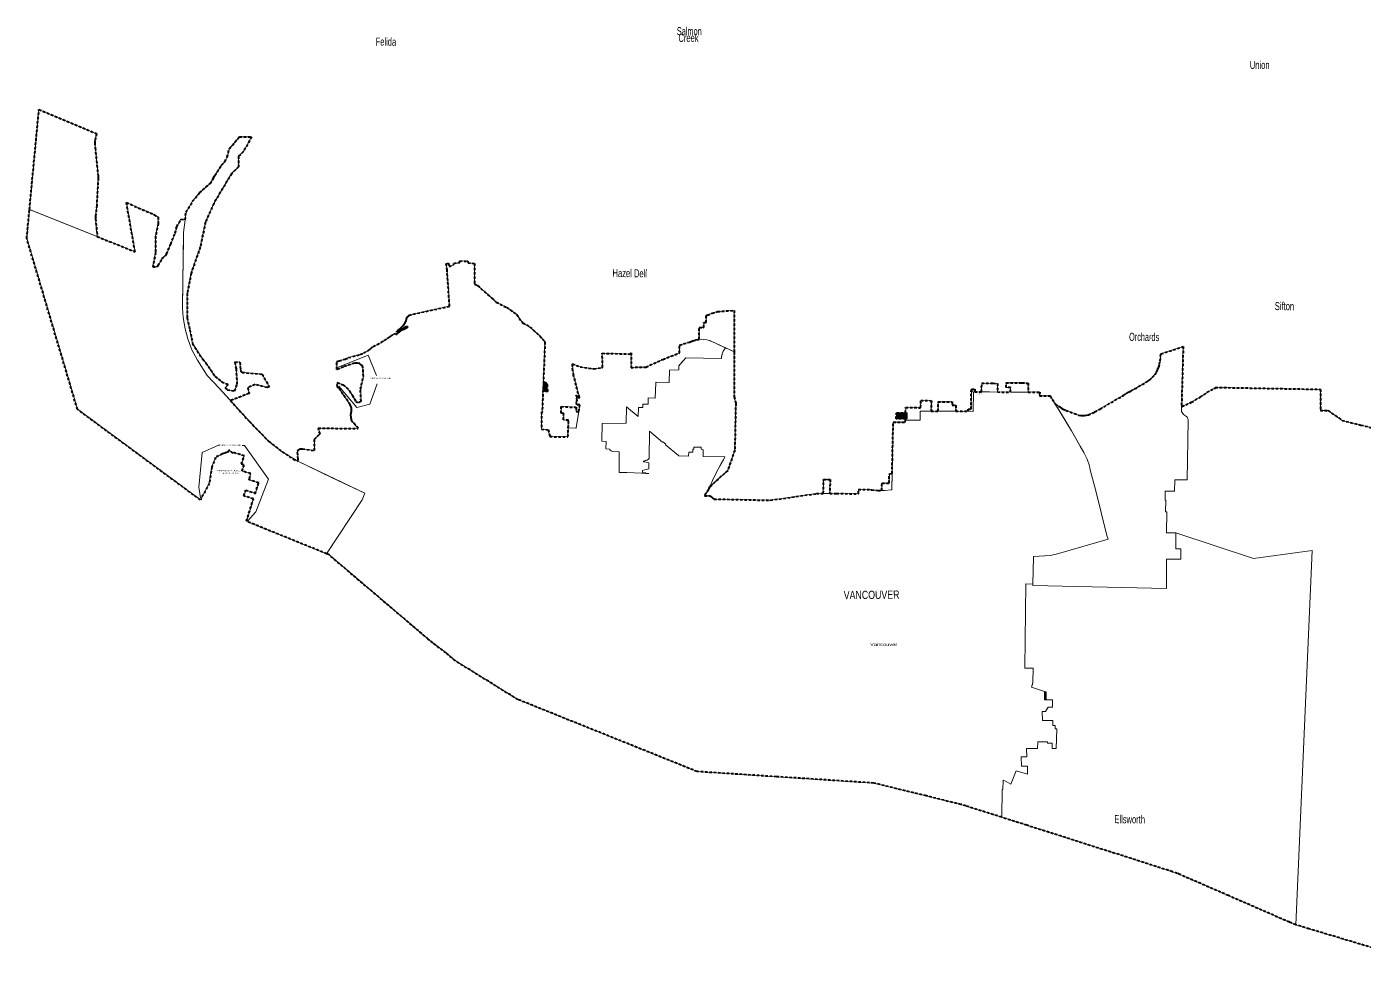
# Model space of a CAD drawing. Header units: feet. Extents: x -903180 to 1023491, y -707744 to 564635.
# Drawn here: x -453878 to -387027, y -697486 to -650831 of the extents above; entities that cross this region are included whole.
import ezdxf

# ---------------------------------------------------------------- set-up
doc = ezdxf.new("R2010")
doc.units = ezdxf.units.FT
doc.header["$LTSCALE"] = 80
doc.linetypes.add('SHORT_DASHED', pattern=[2.7, 1.5, -1.2])
for name, color, linetype, lineweight in [('1', 7, 'Continuous', 13), ('13', 7, 'SHORT_DASHED', 40), ('58', 7, 'Continuous', 13)]:
    doc.layers.add(name, color=color, linetype=linetype, lineweight=lineweight)
for name, color, linetype in [('14', 7, 'Continuous'), ('16', 7, 'Continuous'), ('36', 7, 'Continuous')]:
    doc.layers.add(name, color=color, linetype=linetype)

msp = doc.modelspace()

# ---------------------------------------------------------------- hatches: boundary and pattern name
at = {"layer": '58'}
for points in [[(-428061.88, -668613.01), (-428077.16, -668973.28), (-427996.4, -668978.46), (-427996.21, -669054.49), (-427836.5, -669056.9), (-427872.59, -668953.27), (-427863.31, -668717.27), (-427935.06, -668611.14)], [(-410413.95, -670124.06), (-409871.26, -670128.61), (-409871.26, -670428.62), (-410417.28, -670424.04)], [(-403016.15, -684474.03), (-403011.31, -684048.23), (-402927.86, -684065.3), (-402931.15, -684474.71)]]:
    msp.add_hatch(color=256, dxfattribs=at).paths.add_polyline_path(points)

# ---------------------------------------------------------------- linework, layer by layer
at = {"layer": '1'}
for points in [[(-436394.4, -668253.08), (-436820.73, -667237.08), (-438350.49, -667864.24)], [(-438287.8, -668792.43), (-437372.45, -669858.61), (-436732.96, -669695.54), (-436369.33, -668679.55)], [(-445200.79, -674381.29), (-445277.79, -673841.95), (-445114.53, -672106.64), (-444294.56, -671749.79), (-444235.33, -671743.86)], [(-442831.57, -675531.08), (-442428.8, -675068.79), (-441793.55, -673435.87), (-442991.49, -671767.57), (-443109.95, -671761.64)]]:
    msp.add_lwpolyline(points, dxfattribs=at)
msp.add_arc((-406543.33, -669012.72), 80.27, 140.88213, 226.49726, dxfattribs=at)
at = {"layer": '13'}
for p, q in [((-436370.55, -666705.39), (-436166.85, -666615.69)), ((-426421.82, -670058.1), (-426291.92, -670061.05)), ((-410417.28, -670424.04), (-410413.95, -670124.06))]:
    msp.add_line(p, q, dxfattribs=at)
for points in [[(-384547.11, -697486.46), (-389788.37, -695913.44), (-390449.64, -695717.76), (-390768.17, -695584.62), (-393812.45, -694257.2), (-396241.22, -693201.31), (-396369.49, -693145.46), (-396608.47, -693060.75), (-403890.59, -690742.29), (-405149.39, -690342.52), (-406939.1, -689771.27), (-407186.22, -689698.94), (-408909.09, -689276.42), (-408929.04, -689271.53), (-411544.86, -688629.75), (-416362.52, -688315.38), (-416382.52, -688315.32), (-416402.52, -688314.02), (-420368.76, -688056.63), (-429328.42, -684455.82), (-432469.8, -682511.77), (-432918.45, -682124.18), (-433585.89, -681620.67), (-433808.88, -681433.49), (-438783.85, -677212.87), (-438889.8, -677169.95), (-442900.48, -675546.15), (-442548.63, -674430.54), (-443025.48, -674280.15), (-442935.24, -673994.04), (-442466.97, -674141.73), (-442474.49, -674165.57), (-442458.28, -674170.68), (-442285.31, -673622.3), (-442753.6, -673474.62), (-442752.97, -673416.09), (-442688.6, -673212), (-442709.58, -673205.37), (-442697.55, -673167.23), (-443117.17, -673034.88), (-443041.08, -672793.59), (-443012.39, -672802.64), (-443038.92, -672729.73), (-443142.86, -672696.94), (-443012.06, -672282.07), (-443548.02, -672112.99), (-443557.64, -672143.5), (-443744.71, -672005.53), (-443761.6, -672006.94), (-443777.07, -672011.86), (-443789.73, -672018.2), (-443799.58, -672028.75), (-443824.86, -672094.51), (-443937.25, -672122.63), (-443985.77, -672148.18), (-444095.6, -672181.41), (-444437.85, -672355.2), (-444629.34, -672834.15), (-444754.39, -673654.41), (-445200.96, -674478.31), (-451345.39, -669950.87), (-453878.25, -661405.09), (-453743.23, -659965.44), (-453267.56, -654968.54), (-450388.68, -656179.17)], [(-450388.68, -656179.17), (-450473.2, -656540.86), (-450477.81, -656630.41), (-450458.67, -656886.24), (-450316.94, -658280.54), (-450309.77, -658403.63), (-450383.59, -659753.99), (-450438.63, -660311.19), (-450439.33, -660425.08), (-450352.66, -661320.71), (-448465.38, -662074.78), (-448895.92, -659619.14), (-447521.17, -660221.41), (-447302.01, -660341.82), (-447308.47, -660671.65), (-447437.73, -661305.42), (-447437.82, -662117.33), (-447579.81, -662827.7), (-447370.38, -662834.8), (-447313.59, -662774.42), (-447118.36, -662426.35), (-446885.86, -662191.93), (-446684.43, -661700.91), (-446460.81, -661150.37), (-446382.72, -660823.61), (-446170.13, -660448.5), (-445964.4, -660481.08), (-445913.61, -660101), (-445589.3, -659553.97), (-445240.43, -659134.63), (-444716.01, -658659.19), (-444546.04, -658397.4), (-444477.66, -658258.69), (-444141.62, -657746.82), (-443977.51, -657578.81), (-443858.34, -657342.42), (-443746.97, -656924.33), (-443250.74, -656330.41), (-442639.6, -656330.15), (-443037.45, -657066.34), (-443302.1, -657305.06), (-443291.93, -657828.07), (-443638.82, -658173.41), (-444532.99, -659663.14), (-444946.93, -660599.89), (-445205.45, -661847.31), (-445661.16, -663144.18), (-445855.49, -664162.05), (-445867.33, -665387.22), (-445726.04, -665977.29), (-445588.89, -666661.99), (-445082.05, -667446.7), (-444920.48, -667628.14)], [(-436166.85, -666615.69), (-435991.93, -666508.58), (-435853.56, -666416.94), (-435800.6, -666379.82), (-435687.72, -666293.59), (-435508.95, -666186.1), (-435454.84, -666156.13), (-435429.74, -666190.71), (-435422.89, -666191.31), (-435377.5, -666195.2), (-435365.88, -666181.34), (-435344.4, -666155.44), (-435332.41, -666146.3), (-435277.02, -666103.7), (-435243.54, -666078.13), (-435188.39, -666023.56), (-435170.56, -666012.77), (-435116.77, -665980.79), (-435034.11, -665941.7), (-434957.28, -665916.18), (-434885.72, -665875.31), (-434829.83, -665841.29), (-434853.68, -665813.88), (-434915.83, -665822.24), (-435035.79, -665879.73), (-435101.31, -665923.38), (-435163.09, -665965.82), (-435231.29, -666018.44), (-435343.15, -666085.2), (-435375.75, -666093.45), (-435378.74, -666064.37), (-435367.98, -666053.09), (-435312.79, -665992.18), (-435251.89, -665939.9), (-435201.46, -665894.63), (-435129.88, -665822.88), (-435067.67, -665754.64), (-435025.37, -665707.64), (-434958.52, -665619.34), (-434944.43, -665586.46), (-434931.04, -665555.77), (-434917.81, -665525.15), (-434907.28, -665500.95), (-434903.89, -665484.07), (-434891.77, -665427.62), (-434881.6, -665397.89), (-434863.63, -665345.18), (-434822.27, -665305.64), (-434776.53, -665261.93), (-434770.95, -665241.31), (-432745.83, -664797.96), (-432870, -663030.98), (-432871.41, -663010.98), (-432871.15, -662990.98), (-432912.55, -662674.9), (-432805.66, -662646.89), (-432769.02, -662819.79), (-432556.5, -662736.73), (-432539.21, -662656.46), (-432238.23, -662609.64), (-432233.89, -662536.5), (-431847.83, -662549.03), (-431827.85, -662549.68), (-431826.51, -662569.68), (-431822.47, -662629.86), (-431505.76, -662661.01), (-431506.29, -663672.76), (-431506.3, -663693.56), (-431488.12, -663701.56), (-431342.45, -663765.67), (-431006.97, -664070.64), (-430628.53, -664396.58), (-430413, -664591.83), (-429890.67, -664860.41), (-429389.49, -665219.71), (-429093.56, -665626.49), (-428725.98, -665839.37), (-428234.23, -666283.78), (-427995.47, -666556.39), (-427975.74, -666578.92), (-427976.44, -666596.39), (-428057.64, -668612.73)], [(-426291.92, -670061.05), (-426235.91, -669744.33), (-426232.83, -669724.29), (-426255.21, -669724.65), (-426378.38, -669726.64), (-426417.02, -669552.76), (-426363.24, -669520.23), (-426410.86, -669240.3), (-426350.04, -669320.85), (-426281.42, -669379.3), (-426276.34, -669380.27), (-426253.36, -669384.65), (-426258.64, -669364.08), (-426526.21, -668322.05), (-426542.85, -668257.21), (-426540.57, -668257.21), (-426583.78, -668019.07), (-426608.29, -667691.74), (-426608.55, -667679.07), (-426220.2, -667823.98), (-425529.67, -667928.72), (-425124.62, -667870.37), (-425104.64, -667867.04), (-425104.8, -667849.58), (-425111.15, -667152.69), (-423741, -667188.26), (-423670.49, -667124.54), (-423672.81, -667870.64), (-423470.12, -667845.69), (-422935.05, -667837.89), (-422087.62, -667454.07), (-421280.37, -667146.07), (-421253.04, -667131.75), (-421251.73, -666743.05), (-420746.49, -666588.19), (-420726.49, -666582.06), (-420706.49, -666570.71), (-420589.02, -666523.92), (-420452.48, -666485.49), (-420312.68, -666461.55), (-420268.81, -666456.73), (-420263.52, -665865.89), (-420028.82, -665866.88), (-420028.76, -665616.88), (-419926.31, -665617.31), (-419914.31, -665243.16), (-419847.71, -665243.16), (-419619.03, -665149.24), (-419345.49, -665069.76), (-419141.64, -665048.13), (-418518.75, -665009.71), (-418513.31, -667084.11), (-418518, -669327.13), (-418440.37, -669652.08), (-418491.11, -671999.74), (-418844.5, -673008.3), (-419745.35, -673830.68), (-419786.95, -673915.18), (-419799.13, -673971.22), (-419991.07, -674252.72), (-420004.86, -674272.94), (-419984.71, -674273.17), (-419778.44, -674275.54), (-419730.35, -674278.11), (-419668.95, -674313.6), (-419568.98, -674406.81), (-419519.65, -674435.4), (-416738.04, -674499.62), (-416727.01, -674501.47), (-416698.04, -674497.27), (-414410.98, -674165.59), (-414064.87, -674157.15), (-414048.28, -673459.78), (-413723.18, -673459.78), (-413739.63, -674150.89), (-413405.67, -674154.26), (-412324.12, -674180.07), (-412304.12, -674180.55), (-412303.97, -674160.71), (-412302.45, -673951.9), (-411686.5, -673968.55), (-411664.52, -673969.14), (-411646.5, -673971.17), (-411326.23, -674007.07), (-411141.03, -674008.64), (-411136.31, -673767.82), (-411120.95, -673644.89), (-410771.65, -673635.01), (-410761.85, -673170.71), (-410629.71, -673166.97), (-410566.21, -670591.87), (-409966.12, -670595.18), (-409964.26, -670495.19), (-409960.12, -670427.65), (-410417.28, -670424.04)], [(-443696.41, -669517.88), (-442745.44, -670563.61), (-441774.91, -671557.9), (-441116.56, -672074.81), (-440545.95, -672446.44), (-440336.6, -672547.8), (-440326.73, -672521.16), (-440316.2, -672435.34), (-440351.83, -672050.12), (-440346.8, -672040.82), (-440333.47, -672020.04), (-440318.04, -672000.77), (-440300.67, -671983.21), (-440281.57, -671967.57), (-440260.94, -671954.01), (-440239.01, -671942.68), (-440216.01, -671933.71), (-440192.2, -671927.19), (-440167.83, -671923.19), (-440143.19, -671921.76), (-440118.53, -671922.92), (-440094.12, -671926.65), (-439498.68, -672015.5), (-439497.7, -671448.16), (-439218.92, -671176.35), (-439299.86, -670918.59), (-439306.27, -670898.17), (-437306.78, -670907.49), (-437578.01, -670589.85), (-437593.04, -670572.25), (-437611.7, -670549.85), (-437626.21, -670528.61), (-437639.23, -670504.49), (-437642.83, -670495.72), (-437650.18, -670477.85), (-437654.75, -670455.72), (-437671.01, -670347.87), (-437676.01, -670236.55), (-437669.36, -670125.32), (-437654.66, -670036.75), (-437651.46, -670017.49), (-437648.97, -669996.75), (-437646.01, -669970.29), (-437645.72, -669926.51), (-437650.01, -669882.95), (-437658.83, -669840.07), (-437672.08, -669798.35), (-437689.62, -669758.25), (-437711.26, -669720.2), (-438269.24, -668911.65), (-438272.2, -668906.27), (-438279.81, -668894.61), (-438288.6, -668883.81), (-438298.47, -668873.98), (-438309.31, -668865.24), (-438321.01, -668857.68), (-438326.45, -668854.93), (-438346.3, -668846.49), (-438347.6, -668826.43), (-438361.47, -668612.49), (-438080.18, -668723.29), (-437896.28, -668863.07), (-437739.55, -669020.07), (-437614.7, -669250.68), (-437416.32, -669578.31), (-437263.68, -669616.51), (-437168.43, -669543.1), (-437168.35, -669539.08), (-437196.63, -668947.51), (-437051.07, -668305.16), (-437079.73, -667832.18), (-437140.7, -667747.77), (-437234.96, -667669.03), (-437357.71, -667640.6), (-437491.91, -667642.97), (-438050.29, -667828.74), (-438358.72, -667958.29), (-438378.73, -667966.69), (-438378.76, -667953.17), (-438379.6, -667567.41), (-438265.46, -667523.97), (-437961.27, -667444.26), (-437789.7, -667369.58), (-437206.81, -667209.45), (-437034.53, -667139.8), (-436801.94, -667014.13), (-436679.19, -666914.31), (-436569.04, -666818.3), (-436370.55, -666705.39)], [(-410413.95, -670124.06), (-409960.12, -670123.59), (-409946.73, -669866.31), (-409199.28, -669869.74), (-409189.32, -669516.78), (-408664.18, -669519.19), (-408679.02, -670045), (-408321.67, -670044.24), (-408321.67, -669575.84), (-407621.67, -669582.19), (-407621.07, -669748.09), (-407445.49, -669749.06), (-407441.65, -670048.09), (-406823.03, -670052.23), (-406821.1, -669938.05), (-406681.1, -669938.99), (-406664.21, -668942.09), (-406494.2, -668943.23), (-406496.49, -669078.22), (-406155.98, -669080.51), (-406143.19, -668645.91), (-405572.11, -668651.87), (-405364, -668656.34), (-405362.42, -669086), (-404702.82, -669096.2), (-404701.48, -668859.06), (-404921.47, -668857.36), (-404920.18, -668628.87), (-404136.2, -668633.36), (-403825.89, -668637.65), (-403827.32, -669090.89), (-403237.74, -669095.57), (-403260.12, -669271.86), (-402722.97, -669276.4), (-402458.01, -669702.66), (-402304.61, -669786.16), (-402270.85, -669816.35), (-402216.96, -669862.79), (-402148.65, -669908.47), (-402074.57, -669946.42), (-401931.58, -670002.78), (-401312.84, -670239.28), (-401190.08, -670262.34), (-401096.63, -670267.41), (-401003.38, -670264.14), (-400905.89, -670249.59), (-400817.15, -670227.74), (-400502.37, -670084.98), (-400235.19, -669946.27), (-399036.2, -669239.73), (-398915.98, -669154), (-398812.01, -669092.56), (-398691.38, -669038.9), (-397842.73, -668552.38), (-397744.2, -668476.89), (-397612.16, -668352.3), (-397498.17, -668219.62), (-397417.57, -668099.39), (-397353.09, -667974.96), (-397295.03, -667838.9), (-397258.64, -667702.33), (-397229.73, -667529.52), (-397188.21, -667186.79), (-396074.11, -666813.89), (-396160.46, -669811.58), (-396144.64, -669808.68), (-395666.97, -669600.6), (-395225.74, -669347.08), (-394879.19, -669110.33), (-394527.82, -668907.86), (-394472.87, -668892.69), (-394471.63, -668855.76), (-389220.38, -668952.96), (-389221.56, -670003), (-388837.45, -670014.65), (-388131.86, -670502.7), (-387192.2, -670738.26), (-386603.13, -670883.18)], [(-444920.48, -667628.14), (-444456.34, -668313.75), (-444135.46, -668580.15), (-443817.27, -668703.08), (-443958.23, -668897.32), (-443853.71, -668975.12), (-443490.78, -669039.06), (-443356.8, -668691.65), (-443399.22, -667921.76), (-443470.88, -667577.96), (-443225.15, -667603.02), (-443189.98, -667996.48), (-443113.43, -668108.91), (-442111.24, -668191.66), (-441754.29, -668827.6), (-441865.21, -668867.85), (-442463.34, -668708.43), (-442834.82, -668873.47), (-442759.37, -669157.9), (-443696.41, -669517.88)], [(-428071.36, -668973.71), (-428116.87, -670087.78), (-428146.47, -670081.23), (-428147.57, -670946.37), (-427810.89, -670973.34), (-427734.66, -671316.09), (-426829.36, -671329.85), (-426811, -670880.82), (-426802.68, -670492.37), (-427053.63, -670483.5), (-427040.34, -670152.63), (-427173.2, -670151.15), (-427162.87, -669817.33), (-426424.77, -669851.3), (-426421.82, -670058.1)], [(-428057.64, -668612.73), (-427935.06, -668611.14), (-427863.31, -668717.27), (-427872.59, -668953.27), (-427836.5, -669056.9), (-427996.21, -669054.49), (-427996.4, -668978.46), (-428071.36, -668973.71)]]:
    msp.add_lwpolyline(points, dxfattribs=at)
at = {"layer": '58'}
for points in [[(-450439.33, -660425.08), (-450352.66, -661320.71), (-453743.23, -659965.44), (-453267.56, -654968.54), (-450388.68, -656179.17), (-450473.2, -656540.86), (-450477.81, -656630.41), (-450316.94, -658280.54), (-450309.77, -658403.63), (-450309.77, -658403.63), (-450383.59, -659753.99), (-450438.63, -660311.19), (-450439.33, -660425.08), (-450439.33, -660425.08)], [(-446037.97, -661120.63), (-445964.4, -660481.08), (-445913.61, -660101), (-445589.3, -659553.97), (-445240.43, -659134.63), (-444716.01, -658659.19), (-444546.04, -658397.4), (-444477.66, -658258.69), (-444141.62, -657746.82), (-443977.51, -657578.81), (-443858.34, -657342.42), (-443746.97, -656924.33), (-443250.74, -656330.41), (-442639.6, -656330.15), (-443037.45, -657066.34), (-443302.1, -657305.06), (-443291.93, -657828.07), (-443638.82, -658173.41), (-443638.82, -658173.41), (-444532.99, -659663.14), (-444946.93, -660599.89), (-445205.45, -661847.31), (-445661.16, -663144.18), (-445855.49, -664162.05), (-445867.33, -665387.22), (-445726.04, -665977.29), (-445588.89, -666661.99), (-445082.05, -667446.7), (-444920.48, -667628.14), (-444456.34, -668313.75), (-444135.46, -668580.15), (-443817.27, -668703.08), (-443958.23, -668897.32), (-443853.71, -668975.12), (-443490.78, -669039.06), (-443356.8, -668691.65), (-443399.22, -667921.76), (-443470.88, -667577.96), (-443225.15, -667603.02), (-443189.98, -667996.48), (-443113.43, -668108.91), (-442111.24, -668191.66), (-441754.29, -668827.6), (-441754.29, -668827.6), (-441865.21, -668867.85), (-442463.34, -668708.43), (-442834.82, -668873.47), (-442759.37, -669157.9), (-443696.41, -669517.88), (-444261.25, -668891.85), (-444868.64, -668253.3), (-445351.74, -667496.3), (-445621.58, -666975.43), (-445831.55, -666436.81), (-445965.21, -665920.92), (-446062.7, -665360.46), (-446089.41, -664898.48)], [(-451345.39, -669950.87), (-453878.25, -661405.09), (-453743.23, -659965.44), (-448465.38, -662074.78), (-448895.92, -659619.14), (-447521.17, -660221.41), (-447302.01, -660341.82), (-447308.47, -660671.65), (-447437.73, -661305.42), (-447437.82, -662117.33), (-447579.81, -662827.7), (-447370.38, -662834.8), (-447313.59, -662774.42), (-447118.36, -662426.35), (-446885.86, -662191.93), (-446460.81, -661150.37), (-446382.72, -660823.61), (-446170.13, -660448.5), (-445964.4, -660481.08), (-446037.97, -661120.63), (-446048.81, -661469.02), (-446072.03, -663473.11), (-446089.41, -664898.48), (-446062.7, -665360.46), (-445965.21, -665920.92), (-445831.55, -666436.81), (-445621.58, -666975.43), (-445351.74, -667496.3), (-444868.64, -668253.3), (-444261.25, -668891.85), (-442745.44, -670563.61), (-441774.91, -671557.9), (-441116.56, -672074.81), (-440336.6, -672547.8), (-436984.2, -674139.01), (-437117.95, -674468.06), (-438889.8, -677169.95), (-442900.48, -675546.15), (-442548.63, -674430.54), (-443025.48, -674280.15), (-442935.24, -673994.04), (-442466.97, -674141.73), (-442475.98, -674164.63), (-442458.28, -674170.68), (-442285.31, -673622.3), (-442753.6, -673474.62), (-442752.97, -673416.09), (-442688.6, -673212), (-442709.58, -673205.37), (-442697.55, -673167.23), (-443117.17, -673034.88), (-443041.08, -672793.59), (-443012.39, -672802.64), (-443038.92, -672729.73), (-443142.86, -672696.94), (-443012.06, -672282.07), (-443548.02, -672112.99), (-443548.02, -672112.99), (-443557.64, -672143.5), (-443744.71, -672005.53), (-443761.6, -672006.94), (-443777.07, -672011.86), (-443789.73, -672018.2), (-443799.58, -672028.75), (-443824.86, -672094.51), (-443937.25, -672122.63), (-443937.25, -672122.63), (-443985.77, -672148.18), (-443985.77, -672148.18), (-444095.6, -672181.41), (-444437.85, -672355.2), (-444629.34, -672834.15), (-444754.39, -673654.41), (-445200.96, -674478.31)], [(-418513.31, -667084.11), (-419663.97, -666545.54), (-419751.58, -666513.42), (-419889.04, -666478.43), (-419889.04, -666478.43), (-420029.4, -666458), (-420171.13, -666452.35), (-420268.81, -666456.73), (-420263.52, -665865.89), (-420028.82, -665866.88), (-420028.76, -665616.88), (-419926.31, -665617.31), (-419914.31, -665243.16), (-419847.71, -665243.16), (-419619.03, -665149.24), (-419345.49, -665069.76), (-419141.64, -665048.13), (-418518.75, -665009.71)], [(-418518, -669327.13), (-418440.37, -669652.08), (-418491.11, -671999.74), (-418844.5, -673008.3), (-419745.35, -673830.68), (-419703.77, -673746.88), (-419685.17, -673706.88), (-419607.17, -673506.8), (-419504.98, -673289.31), (-419327.45, -672940.71), (-419053.32, -672476.56), (-418986.8, -672326.9), (-420076.86, -672306.67), (-420070.31, -671983.02), (-420169.56, -671944.89), (-420167.54, -671844.91), (-420527.48, -671838.23), (-420529.51, -671938.21), (-420589.5, -671937.09), (-420592.73, -672097.06), (-420792.7, -672093.35), (-420796.75, -672293.31), (-421268.7, -672284.55), (-421308.7, -672266.28), (-421952.38, -671720.7), (-421932.98, -671697.81), (-422082.08, -671571.44), (-422101.48, -671594.33), (-422747.65, -671046.64), (-422770.69, -672422.27), (-422772.24, -672422.89), (-422788.81, -672430.59), (-422804.49, -672439.99), (-422818.65, -672451.62), (-422846.08, -672470.64), (-422875.34, -672486.7), (-422906.13, -672499.6), (-422966.67, -672517.45), (-423047.75, -672540.12), (-423049.16, -672573.81), (-422986.84, -672583.3), (-422777.81, -672622.03), (-422782.9, -672919.72), (-422855.62, -672936.26), (-422982.74, -672971.75), (-423094.26, -673016.87), (-423096.63, -673105.28), (-422944.09, -673122.01), (-422924.52, -673152.45), (-422787.71, -673157.6), (-422787.5, -673167.31), (-423889.33, -673115.51), (-424264.85, -673105.8), (-424265.19, -672079.47), (-424600.78, -672062.5), (-424661.22, -672023), (-424728.72, -671977.56), (-424734.1, -671936.55), (-424926.52, -671918.28), (-424918.81, -671555.74), (-425134.24, -671538.68), (-425123.27, -670655.42), (-423951.81, -670644.74), (-423921.36, -670644.47), (-423901.16, -669832.22), (-423318.01, -670314.55), (-423306.08, -669864.85), (-423081.76, -669867.81), (-423082.37, -669690.59), (-422813.97, -669696.15), (-422810.8, -669384.71), (-422463.28, -669391.56), (-422431.26, -668620.22), (-422430.25, -668595.92), (-421788.51, -668614.18), (-421764.54, -668614.86), (-421745.05, -667991.19), (-421285.52, -667983), (-421290.44, -667771.77), (-420931.49, -667383.99), (-419172.58, -667414.97), (-419152.55, -667415.32), (-419150.84, -667335.92), (-419137.63, -667249.28), (-419121.49, -667184.67), (-419089.21, -667100.97), (-419065.73, -667049.57), (-419033.17, -666995.1), (-418988.34, -666934.64), (-418941.89, -666884.05), (-418513.31, -667084.11)], [(-399818.9, -676438.61), (-399888.31, -676252.48), (-400433.48, -674097.69), (-400727.31, -672975.41), (-400766.01, -672781.84), (-400882.68, -672443.2), (-401037.29, -672110.76), (-401662.71, -671032.72), (-402458.01, -669702.66), (-402304.61, -669786.16), (-402270.85, -669816.35), (-402216.96, -669862.79), (-402148.65, -669908.47), (-402074.57, -669946.42), (-401312.84, -670239.28), (-401190.08, -670262.34), (-401003.38, -670264.14), (-400905.89, -670249.59), (-400817.15, -670227.74), (-400502.37, -670084.98), (-399036.2, -669239.73), (-398915.98, -669154), (-398812.01, -669092.56), (-398691.38, -669038.9), (-397842.73, -668552.38), (-397612.16, -668352.3), (-397498.17, -668219.62), (-397417.57, -668099.39), (-397295.03, -667838.9), (-397229.73, -667529.52), (-397188.21, -667186.79), (-396074.11, -666813.89), (-396164.29, -669944.48), (-396162.71, -669993.51), (-396153.22, -670053.62), (-396135.84, -670115.31), (-396101.06, -670165.92), (-396061.54, -670210.21), (-396009.38, -670248.17), (-395954.05, -670279.8), (-395909.79, -670311.44), (-395882.92, -670346.24), (-395852.89, -670392.11), (-395830.76, -670452.21), (-395823.09, -670511.17), (-395882.58, -673472.89), (-396496.8, -673470.35), (-396504.95, -674045.32), (-396973.97, -674043.38), (-396980.28, -674488.35), (-396950.27, -674488.48), (-396958.67, -675080.14), (-396900.67, -675081.03), (-396915.51, -676126.73), (-396442.92, -676130.24), (-396442.92, -676924.25), (-396194.92, -676926.09), (-396194.92, -677440.11), (-396906.31, -677434.83), (-396917.15, -678904.47), (-403586.17, -678756.73), (-403584.65, -678682.99), (-403561.39, -677331.16), (-403560.98, -677307.3), (-402730.15, -677253.59), (-402500.16, -677215.02), (-402358.62, -677178.68), (-399818.9, -676438.61)], [(-428061.88, -668613.01), (-428077.16, -668973.28), (-427996.4, -668978.46), (-427996.21, -669054.49), (-427836.5, -669056.9), (-427872.59, -668953.27), (-427863.31, -668717.27), (-427935.06, -668611.14)], [(-406681.1, -669938.99), (-406664.21, -668942.09), (-406494.2, -668943.23), (-406496.49, -669078.22), (-406563.3, -669077.77), (-406582.19, -670053.84), (-406823.03, -670052.23), (-406821.1, -669938.05)], [(-405749.87, -669083.15), (-406155.98, -669080.51), (-406143.19, -668645.91), (-405364, -668656.34), (-405363.84, -669086.47)], [(-403825.89, -668637.65), (-403827.32, -669090.89), (-404137.66, -669093.54), (-404702.82, -669096.2), (-404701.48, -668859.06), (-404921.47, -668857.36), (-404920.18, -668628.87), (-404136.2, -668633.36)], [(-426424.77, -669851.3), (-426421.82, -670058.1), (-426284.6, -670061.29), (-426409.39, -670873.52), (-426412.48, -670893.64), (-426810.41, -670882.09), (-426802.68, -670492.37), (-427053.63, -670483.5), (-427040.34, -670152.63), (-427173.2, -670151.15), (-427162.87, -669817.33)], [(-408664.18, -669519.19), (-408679.02, -670045), (-409222.95, -670039.27), (-409229.23, -670499.24), (-409964.26, -670495.19), (-409960.12, -670427.65), (-409871.26, -670428.62), (-409871.26, -670128.61), (-409960.12, -670123.59), (-409946.73, -669866.31), (-409199.28, -669869.74), (-409189.32, -669516.78)], [(-407621.67, -669582.19), (-407621.07, -669748.09), (-407445.49, -669749.06), (-407441.65, -670048.09), (-407621.67, -670048.1), (-408321.67, -670044.24), (-408321.67, -669575.84)], [(-410413.95, -670124.06), (-409871.26, -670128.61), (-409871.26, -670428.62), (-410417.28, -670424.04)], [(-410629.71, -673166.97), (-410647.52, -673974.48), (-410668.52, -673977.42), (-410994.12, -674009.37), (-411141.03, -674008.64), (-411136.31, -673767.82), (-411120.95, -673644.89), (-410771.65, -673635.01), (-410761.85, -673170.71)], [(-414048.28, -673459.78), (-413723.18, -673459.78), (-413739.63, -674150.89), (-414064.87, -674157.15)], [(-396442.92, -676130.24), (-392566.64, -677399.61), (-389633.96, -677003.93), (-390449.64, -695717.76), (-390768.17, -695584.62), (-390768.17, -695584.62), (-393812.45, -694257.2), (-396241.22, -693201.31), (-396608.47, -693060.75), (-398348.89, -692507), (-403890.59, -690742.29), (-405149.39, -690342.52), (-405149.39, -690342.52), (-405124.08, -688955.88), (-405085.72, -688956.37), (-405077.75, -688487.58), (-404926.23, -688551.07), (-404690.92, -688683.08), (-404416.96, -688011.62), (-403859.81, -688186.16), (-403861.24, -687792.6), (-404161.46, -687787.4), (-404169.92, -687317.92), (-403897.82, -687321.55), (-403900.02, -686906.14), (-403351.28, -686910.1), (-403345.12, -686574.01), (-402857, -686575.39), (-402858.33, -686642.14), (-402620.91, -686643.18), (-402619.94, -686903.34), (-402426.28, -686901.53), (-402396.04, -685918.63), (-402473.74, -685918.4), (-402471.31, -685761.03), (-402594.76, -685761.08), (-402593.9, -685504.67), (-403114.88, -685500.41), (-403126.58, -685054.67), (-402961.99, -685053.19), (-402818.27, -684837.96), (-402778.27, -684837.8), (-402607.81, -684837.08), (-402606.54, -684470.9), (-402931.15, -684474.71), (-402927.86, -684065.3), (-403011.31, -684048.23), (-403665.84, -683836.22), (-403590.31, -683602.51), (-403572.18, -682894.73), (-403995.85, -682890.44), (-403995.61, -682870.43), (-403995.61, -682870.43), (-403945.26, -678672.95), (-403584.65, -678682.99), (-403586.17, -678756.73), (-396917.15, -678904.47), (-396917.15, -678904.47), (-396906.31, -677434.83), (-396194.92, -677440.11), (-396194.92, -676926.09), (-396442.92, -676924.25)], [(-403016.15, -684474.03), (-403011.31, -684048.23), (-402927.86, -684065.3), (-402931.15, -684474.71)]]:
    msp.add_lwpolyline(points, close=True, dxfattribs=at)
for points in [[(-426281.42, -669379.3), (-426350.04, -669320.85), (-426410.86, -669240.3), (-426363.24, -669520.23), (-426417.02, -669552.76), (-426378.38, -669726.64), (-426255.21, -669724.65), (-426232.83, -669724.29), (-426235.91, -669744.33), (-426409.39, -670873.52), (-426412.48, -670893.64), (-426436.79, -670892.94), (-426810.41, -670882.09), (-426829.36, -671329.85), (-427734.66, -671316.09), (-427810.89, -670973.34), (-428147.57, -670946.37), (-428146.47, -670081.23), (-428116.87, -670087.78), (-427976.44, -666596.39), (-427975.74, -666578.92), (-427995.47, -666556.39), (-428234.23, -666283.78), (-428725.98, -665839.37), (-429093.56, -665626.49), (-429389.49, -665219.71), (-429890.67, -664860.41), (-430413, -664591.83), (-430628.53, -664396.58), (-431006.97, -664070.64), (-431342.45, -663765.67), (-431488.12, -663701.56), (-431506.3, -663693.56), (-431506.29, -663672.76), (-431505.76, -662661.01), (-431822.47, -662629.86), (-431826.51, -662569.68), (-431827.85, -662549.68), (-431847.83, -662549.03), (-432233.89, -662536.5), (-432238.23, -662609.64), (-432539.21, -662656.46), (-432556.5, -662736.73), (-432769.02, -662819.79), (-432805.66, -662646.89), (-432912.55, -662674.9), (-432871.15, -662990.98), (-432871.41, -663010.98), (-432870, -663030.98), (-432745.83, -664797.96), (-434770.95, -665241.31), (-434776.53, -665261.93), (-434822.27, -665305.64), (-434863.63, -665345.18), (-434881.6, -665397.89), (-434891.77, -665427.62), (-434903.89, -665484.07), (-434907.28, -665500.95), (-434917.81, -665525.15), (-434931.04, -665555.77), (-434944.43, -665586.46), (-434958.52, -665619.34), (-435025.37, -665707.64), (-435067.67, -665754.64), (-435129.88, -665822.88), (-435201.46, -665894.63), (-435251.89, -665939.9), (-435312.79, -665992.18), (-435367.98, -666053.09), (-435378.74, -666064.37), (-435375.75, -666093.45), (-435343.15, -666085.2), (-435231.29, -666018.44), (-435163.09, -665965.82), (-435101.31, -665923.38), (-435035.79, -665879.73), (-434915.83, -665822.24), (-434853.68, -665813.88), (-434829.83, -665841.29), (-434885.72, -665875.31), (-434957.28, -665916.18), (-435034.11, -665941.7), (-435116.77, -665980.79), (-435170.56, -666012.77), (-435188.39, -666023.56), (-435243.54, -666078.13), (-435277.02, -666103.7), (-435332.41, -666146.3), (-435344.4, -666155.44), (-435365.88, -666181.34), (-435377.5, -666195.2), (-435422.89, -666191.31), (-435429.74, -666190.71), (-435454.84, -666156.13), (-435508.95, -666186.1), (-435687.72, -666293.59), (-435800.6, -666379.82), (-435853.56, -666416.94), (-435991.93, -666508.58), (-436166.85, -666615.69), (-436370.55, -666705.39)], [(-423047.75, -672540.12), (-423048.64, -672561.42), (-423049.16, -672573.81), (-422986.84, -672583.3), (-422912.15, -672595.92), (-422777.81, -672622.03), (-422782.9, -672919.72), (-422855.62, -672936.26), (-422982.74, -672971.75), (-423094.26, -673016.87), (-423096.63, -673105.28), (-422944.09, -673122.01), (-422924.52, -673152.45), (-422787.71, -673157.6), (-422787.5, -673167.31), (-423889.33, -673115.51), (-423909.33, -673116.11), (-423929.33, -673114.08), (-424264.85, -673105.8), (-424265.19, -672079.47), (-424600.78, -672062.5), (-424661.22, -672023), (-424728.72, -671977.56), (-424734.1, -671936.55), (-424926.52, -671918.28), (-424918.81, -671555.74), (-425134.24, -671538.68), (-425123.27, -670655.42), (-423951.81, -670644.74), (-423921.36, -670644.47), (-423920.86, -670624.56), (-423901.16, -669832.22), (-423318.01, -670314.55), (-423306.08, -669864.85), (-423081.76, -669867.81), (-423082.37, -669690.59), (-422813.97, -669696.15), (-422810.8, -669384.71), (-422463.28, -669391.56), (-422431.26, -668620.22), (-422430.25, -668595.92), (-422410.43, -668596.48), (-421788.51, -668614.18), (-421764.54, -668614.86), (-421763.92, -668594.75), (-421745.05, -667991.19), (-421285.52, -667983), (-421290.44, -667771.77), (-421223.05, -667695.05), (-420931.49, -667383.99), (-419172.58, -667414.97), (-419152.55, -667415.32), (-419152.31, -667397.86), (-419151.64, -667347.97), (-419143.04, -667273.2), (-419126.68, -667199.73), (-419102.72, -667128.38), (-419071.44, -667059.92), (-419033.17, -666995.1), (-418988.34, -666934.64), (-418956.62, -666900.09), (-418941.89, -666884.05), (-418970.34, -666870.71), (-419663.97, -666545.54), (-419680.58, -666537.75), (-419703.97, -666529.73), (-419751.58, -666513.42), (-419889.04, -666478.43), (-420029.4, -666458), (-420171.13, -666452.35), (-420312.68, -666461.55), (-420452.48, -666485.49), (-420589.02, -666523.92), (-420706.49, -666570.71), (-420726.49, -666582.06), (-420746.49, -666588.19), (-421251.73, -666743.05), (-421253.04, -667131.75), (-421280.37, -667146.07), (-422087.62, -667454.07), (-422935.05, -667837.89), (-423470.12, -667845.69), (-423672.81, -667870.64), (-423670.49, -667124.54), (-423741, -667188.26), (-425111.15, -667152.69), (-425104.8, -667849.58), (-425104.64, -667867.04), (-425124.62, -667870.37), (-425529.67, -667928.72), (-426220.2, -667823.98), (-426608.55, -667679.07), (-426608.29, -667691.74), (-426583.78, -668019.07), (-426540.57, -668257.21), (-426542.85, -668257.21), (-426526.21, -668322.05), (-426258.64, -669364.08), (-426253.36, -669384.65), (-426276.34, -669380.27), (-426281.42, -669379.3)], [(-436370.55, -666705.39), (-436569.04, -666818.3), (-436679.19, -666914.31), (-436801.94, -667014.13), (-437034.53, -667139.8), (-437206.81, -667209.45), (-437789.7, -667369.58), (-437961.27, -667444.26), (-438265.46, -667523.97), (-438379.6, -667567.41), (-438378.76, -667953.17), (-438378.73, -667966.69), (-438358.72, -667958.29), (-438050.29, -667828.74), (-437491.91, -667642.97), (-437357.71, -667640.6), (-437234.96, -667669.03), (-437140.7, -667747.77), (-437079.73, -667832.18), (-437051.07, -668305.16), (-437196.63, -668947.51), (-437168.35, -669539.08), (-437168.43, -669543.1), (-437263.68, -669616.51), (-437416.32, -669578.31), (-437614.7, -669250.68), (-437739.55, -669020.07), (-437896.28, -668863.07), (-438080.18, -668723.29), (-438361.47, -668612.49), (-438347.6, -668826.43), (-438346.3, -668846.49), (-438326.45, -668854.93), (-438321.01, -668857.68), (-438309.31, -668865.24), (-438298.47, -668873.98), (-438288.6, -668883.81), (-438279.81, -668894.61), (-438272.2, -668906.27), (-438269.24, -668911.65), (-437711.26, -669720.2), (-437689.62, -669758.25), (-437672.08, -669798.35), (-437658.83, -669840.07), (-437650.01, -669882.95), (-437645.72, -669926.51), (-437646.01, -669970.29), (-437648.97, -669996.75), (-437651.46, -670017.49), (-437654.66, -670036.75), (-437669.36, -670125.32), (-437676.01, -670236.55), (-437671.01, -670347.87), (-437654.75, -670455.72), (-437650.18, -670477.85), (-437642.83, -670495.72), (-437639.23, -670504.49), (-437626.21, -670528.61), (-437611.7, -670549.85), (-437593.04, -670572.25), (-437578.01, -670589.85), (-437306.78, -670907.49), (-439306.27, -670898.17)], [(-403590.31, -683602.51), (-403572.18, -682894.73), (-403977.24, -682890.63), (-403995.85, -682890.44), (-403995.61, -682870.43), (-403945.26, -678672.95), (-403584.65, -678682.99), (-403561.39, -677331.16), (-403560.98, -677307.3), (-403541.05, -677306.01), (-402730.15, -677253.59), (-402500.16, -677215.02), (-402358.62, -677178.68), (-399818.9, -676438.61), (-399888.31, -676252.48), (-400433.48, -674097.69), (-400727.31, -672975.41), (-400766.01, -672781.84), (-400882.68, -672443.2), (-401037.29, -672110.76), (-401225.79, -671796.31), (-401662.71, -671032.72), (-402114.78, -670279.01), (-402722.97, -669276.4), (-403260.12, -669271.86), (-403237.74, -669095.57), (-406563.3, -669077.77), (-406582.19, -670053.84), (-409222.95, -670039.27), (-409229.23, -670499.24), (-409964.26, -670495.19), (-409966.12, -670595.18), (-410566.21, -670591.87), (-410647.05, -673954.62), (-410647.52, -673974.48), (-410668.52, -673977.42), (-410994.12, -674009.37), (-411326.23, -674007.07), (-411646.5, -673971.17), (-411664.52, -673969.14), (-411686.5, -673968.55), (-412302.45, -673951.9), (-412303.97, -674160.71), (-412304.12, -674180.55), (-412324.12, -674180.07), (-413405.67, -674154.26), (-413788.41, -674150.4), (-414410.98, -674165.59), (-416698.04, -674497.27), (-416727.01, -674501.47), (-416738.04, -674499.62), (-419519.65, -674435.4), (-419568.98, -674406.81), (-419668.95, -674313.6), (-419730.35, -674278.11), (-419778.44, -674275.54), (-419984.71, -674273.17), (-420004.86, -674272.94), (-419991.07, -674252.72), (-419799.13, -673971.22), (-419786.95, -673915.18), (-419703.77, -673746.88), (-419689.53, -673718.05), (-419685.17, -673706.88), (-419607.17, -673506.8), (-419504.98, -673289.31), (-419327.45, -672940.71), (-419172.29, -672667.44), (-419053.32, -672476.56), (-418986.8, -672326.9), (-420076.86, -672306.67), (-420070.31, -671983.02), (-420169.56, -671944.89), (-420167.94, -671864.9), (-420167.54, -671844.91), (-420188.08, -671844.53), (-420527.48, -671838.23), (-420529.51, -671938.21), (-420589.5, -671937.09), (-420592.73, -672097.06), (-420792.7, -672093.35), (-420796.75, -672293.31), (-421268.7, -672284.55), (-421287.55, -672284.2), (-421308.7, -672266.28), (-421952.38, -671720.7), (-421932.98, -671697.81), (-422082.08, -671571.44), (-422101.48, -671594.33), (-422747.65, -671046.64), (-422770.69, -672422.27), (-422772.24, -672422.89), (-422788.81, -672430.59), (-422804.49, -672439.99), (-422818.65, -672451.62), (-422846.08, -672470.64), (-422875.34, -672486.7), (-422906.13, -672499.6), (-422938.09, -672509.22), (-423032.37, -672535.78), (-423047.75, -672540.12)], [(-386772.33, -696817.2), (-389788.37, -695913.44), (-390449.64, -695717.76), (-389633.96, -677003.93), (-392566.64, -677399.61), (-396442.92, -676130.24), (-396915.51, -676126.73), (-396900.67, -675081.03), (-396958.67, -675080.14), (-396950.27, -674488.48), (-396980.28, -674488.35), (-396973.97, -674043.38), (-396504.95, -674045.32), (-396496.8, -673470.35), (-395882.58, -673472.89), (-395823.09, -670511.17), (-395830.76, -670452.21), (-395852.89, -670392.11), (-395882.92, -670346.24), (-395909.79, -670311.44), (-395954.05, -670279.8), (-396009.38, -670248.17), (-396061.54, -670210.21), (-396101.06, -670165.92), (-396135.84, -670115.31), (-396153.22, -670053.62), (-396162.71, -669993.51), (-396164.29, -669944.48), (-396164.29, -669944.48), (-396160.46, -669811.58), (-396144.64, -669808.68), (-396144.64, -669808.68), (-395666.97, -669600.6), (-395225.74, -669347.08), (-394879.19, -669110.33), (-394527.82, -668907.86), (-394472.87, -668892.69), (-394471.63, -668855.76), (-394471.63, -668855.76), (-389220.38, -668952.96), (-389221.56, -670003), (-388837.45, -670014.65), (-388131.86, -670502.7), (-387192.2, -670738.26), (-386603.13, -670883.18)], [(-439299.86, -670918.59), (-439218.92, -671176.35), (-439497.7, -671448.16), (-439498.68, -672015.5), (-440094.12, -671926.65), (-440118.53, -671922.92), (-440143.19, -671921.76), (-440167.83, -671923.19), (-440192.2, -671927.19), (-440216.01, -671933.71), (-440239.01, -671942.68), (-440260.94, -671954.01), (-440281.57, -671967.57), (-440300.67, -671983.21), (-440318.04, -672000.77), (-440333.47, -672020.04), (-440346.8, -672040.82), (-440351.83, -672050.12), (-440316.2, -672435.34), (-440326.73, -672521.16), (-440336.6, -672547.8), (-438613.89, -673370.81), (-436984.2, -674139.01), (-437117.95, -674468.06), (-438889.8, -677169.95), (-438783.85, -677212.87), (-433808.88, -681433.49), (-433585.89, -681620.67), (-432918.45, -682124.18), (-432469.8, -682511.77), (-429328.42, -684455.82), (-420368.76, -688056.63), (-416402.52, -688314.02), (-416382.52, -688315.32), (-416362.52, -688315.38), (-411544.86, -688629.75), (-408929.04, -689271.53), (-408909.09, -689276.42), (-407186.22, -689698.94), (-406641.84, -689864.57), (-405149.39, -690342.52), (-405124.08, -688955.88), (-405085.72, -688956.37), (-405077.75, -688487.58), (-404926.23, -688551.07), (-404690.92, -688683.08), (-404416.96, -688011.62), (-403861.08, -688185.76), (-403859.81, -688186.16), (-403861.24, -687792.6), (-404161.46, -687787.4), (-404169.92, -687317.92), (-403897.82, -687321.55), (-403900.02, -686906.14), (-403351.28, -686910.1), (-403345.12, -686574.01), (-402857, -686575.39), (-402858.33, -686642.14), (-402620.91, -686643.18), (-402619.94, -686903.34), (-402426.28, -686901.53), (-402420.45, -686901.73), (-402396.04, -685918.63), (-402473.74, -685918.4), (-402471.31, -685761.03), (-402594.76, -685761.08), (-402593.9, -685504.67), (-403114.88, -685500.41), (-403126.58, -685054.67), (-402961.99, -685053.19), (-402818.27, -684837.96), (-402778.27, -684837.8), (-402607.81, -684837.08), (-402606.54, -684470.9), (-403016.15, -684474.03), (-403011.31, -684048.23), (-403665.84, -683836.22), (-403600.54, -683680.47), (-403590.31, -683602.51)]]:
    msp.add_lwpolyline(points, dxfattribs=at)

# ---------------------------------------------------------------- texts
at = {"layer": '1'}
for s, p in [('APPROX C/L BOUNDARY', (-436707.88, -668441.23)), ('APPROX C/L BOUNDARY', (-444203.8, -671788.04)), ('APPROX ALCOA ALUMUINUM', (-444391.03, -673050.16))]:
    msp.add_text(s, height=64, dxfattribs=at).set_placement(p)
for s, width, p in [('as per drawing', 1.05, (-406654.72, -669120.1)), ('ord m-3233', 1.2, (-406428.41, -669202.63))]:
    msp.add_text(s, height=32, rotation=359.015, dxfattribs=dict(at, width=width)).set_placement(p)
at = {"layer": '1', "width": 0.95}
msp.add_text('COMPANY BOUNDARY', height=64, dxfattribs=at).set_placement((-444242.77, -673174.78))
at = {"layer": '14', "width": 0.8}
msp.add_text('VANCOUVER', height=411.1, rotation=0.518, dxfattribs=at).set_placement((-413041.45, -679441.49))
at = {"layer": '16'}
for s, width, p in [('Salmon', 0.6, (-421387.46, -651247.99)), ('Felida', 0.65, (-436444.78, -651771.49)), ('Creek', 0.65, (-421307.84, -651582.56)), ('Union', 0.65, (-392747.92, -652937.08)), ('Hazel Dell', 0.65, (-424601.92, -663339.92)), ('Sifton', 0.65, (-391499.29, -664991.04)), ('Orchards', 0.6, (-398783.01, -666526.91)), ('Ellsworth', 0.65, (-399518.2, -690633.99))]:
    msp.add_text(s, height=400, rotation=359.37, dxfattribs=dict(at, width=width)).set_placement(p)
at = {"layer": '36', "width": 1.35}
msp.add_text('Vancouver', height=157.5, dxfattribs=at).set_placement((-411728.03, -681781.25))

doc.saveas('drawing.dxf')
